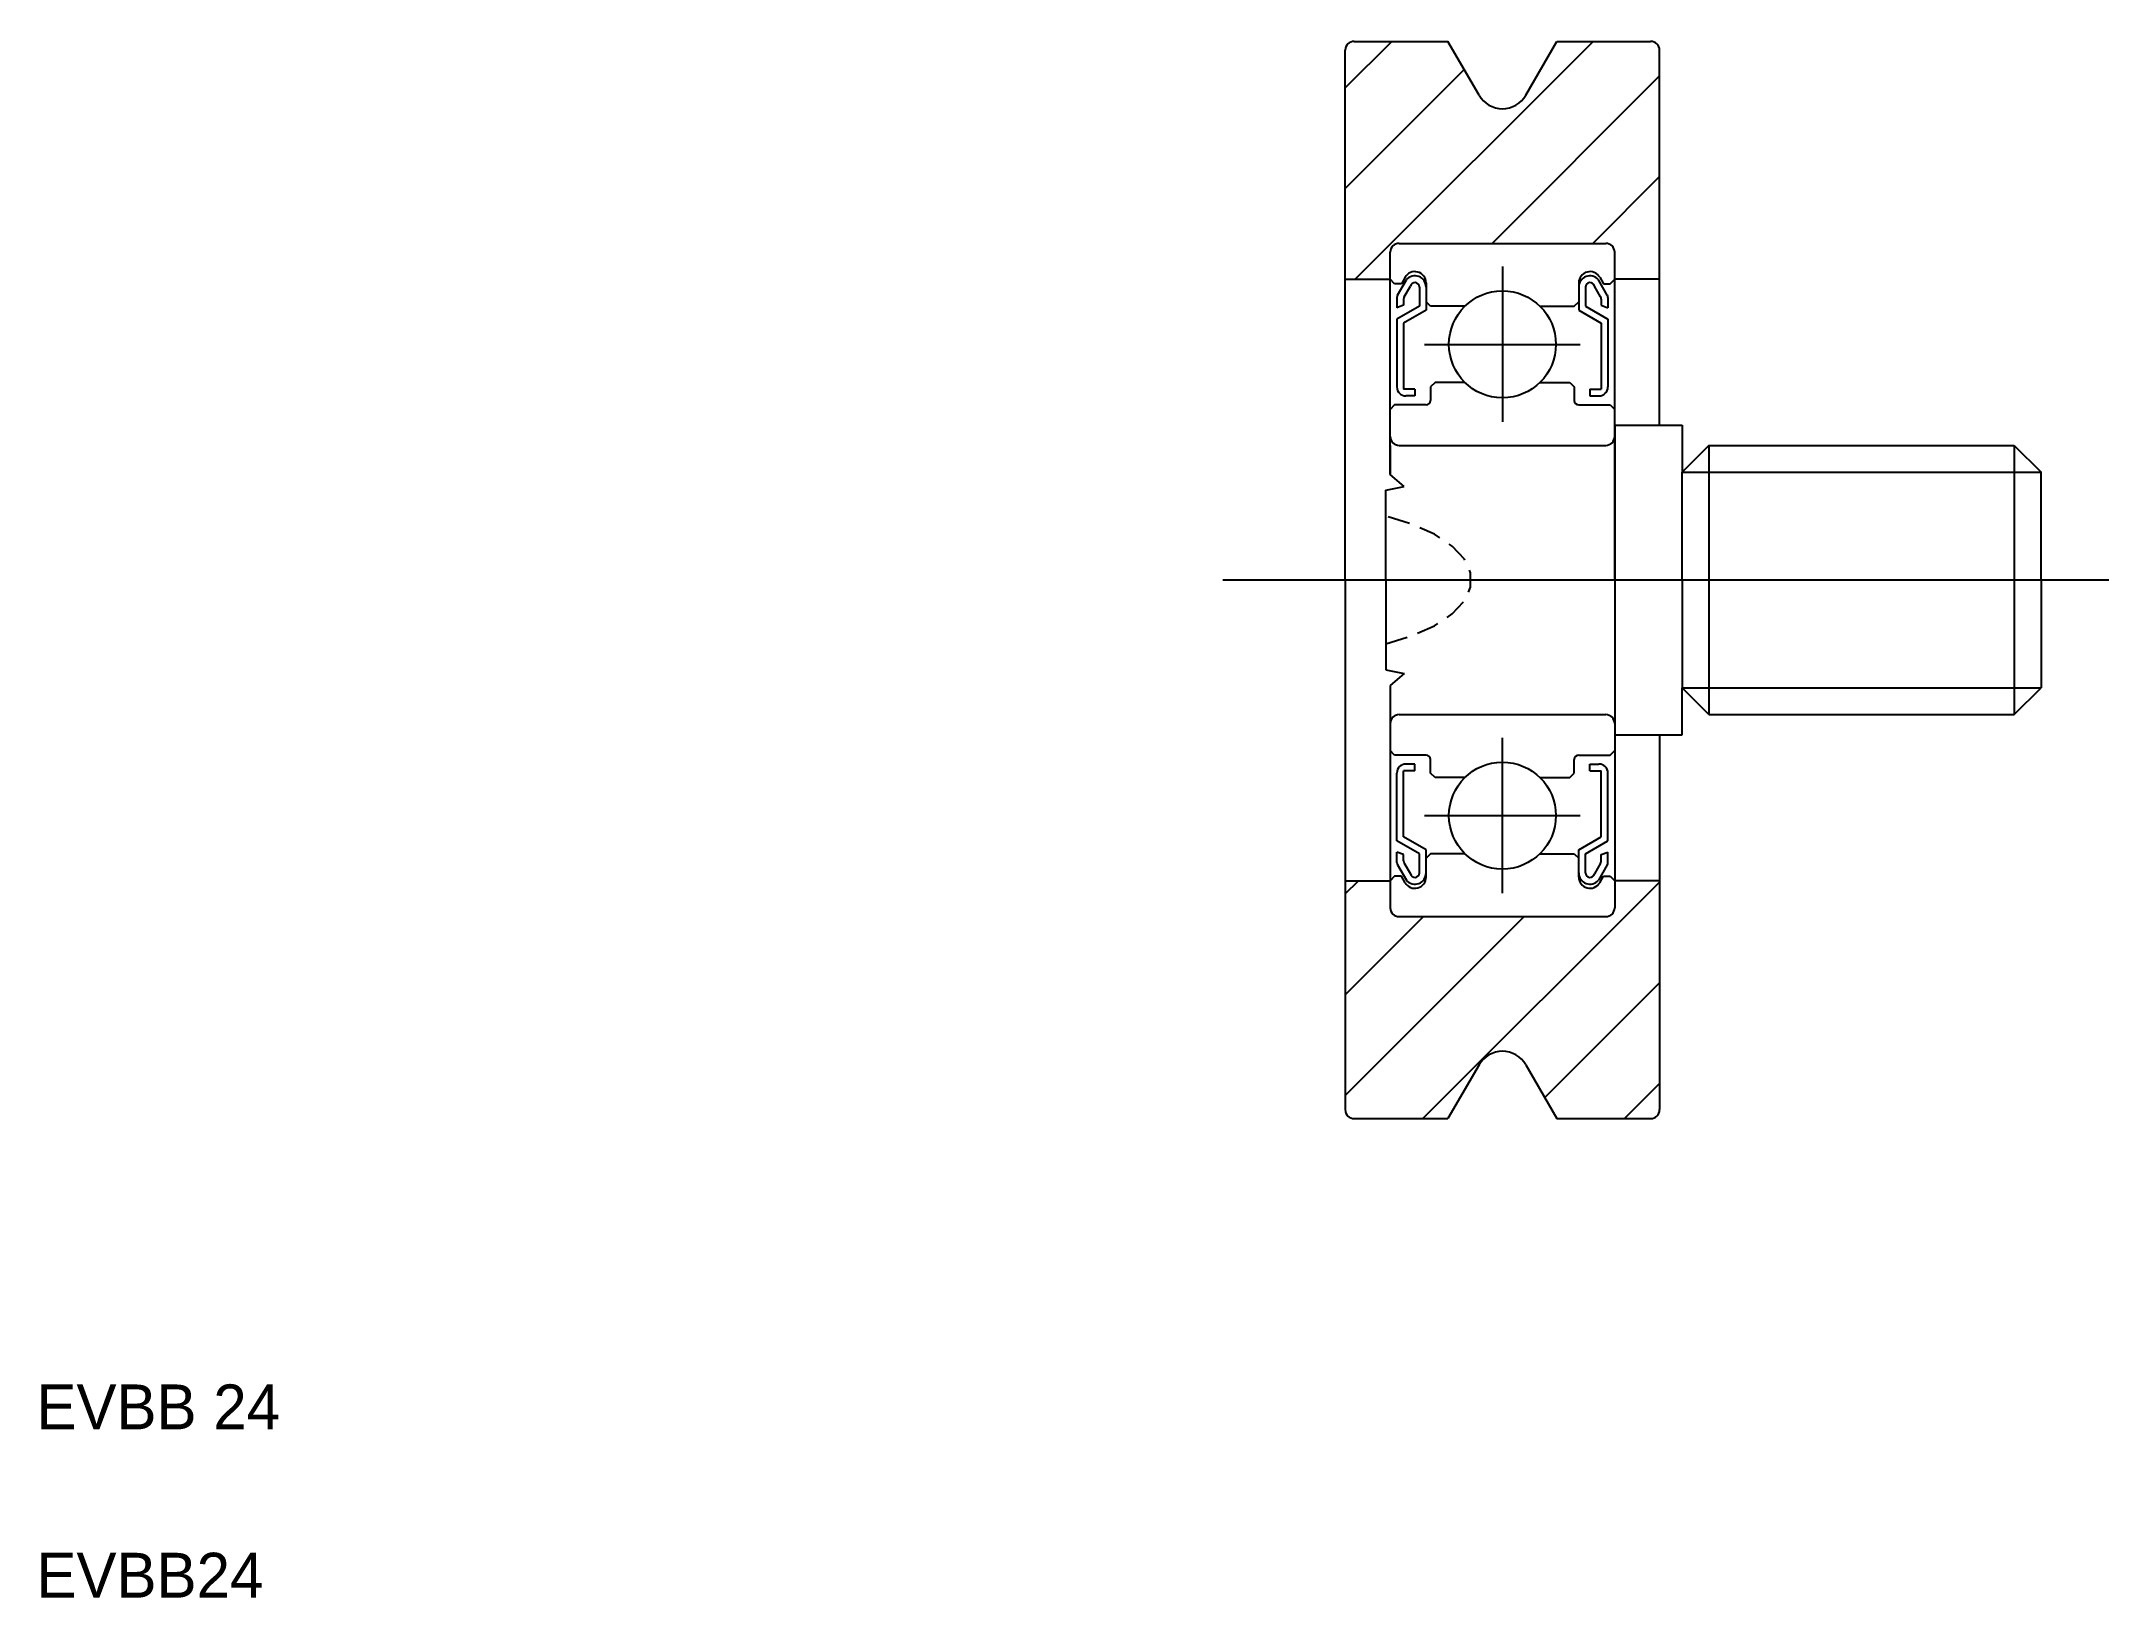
# Model space of a CAD drawing. Extents: x 2.6 to 48.6, y 2.5 to 37.2.
import ezdxf

# ---------------------------------------------------------------- set-up
doc = ezdxf.new("R2010")
doc.units = 0
doc.linetypes.add('CENTER', pattern=[50.8, 31.75, -6.35, 6.35, -6.35])
doc.linetypes.add('DASHED', pattern=[0.75, 0.5, -0.25])
doc.layers.get('0').update_dxf_attribs({"linetype": 'CONTINUOUS'})
doc.layers.add('CENTER', color=1, linetype='CENTER')

msp = doc.modelspace()

# ---------------------------------------------------------------- linework, layer by layer
at = {"color": 3, "linetype": 'CONTINUOUS'}
for p, q in [((31.648, 36.138), (32.682, 37.172)), ((31.872, 31.872), (37.172, 37.172)), ((31.648, 33.893), (34.299, 36.544)), ((34.918, 32.672), (38.648, 36.403)), ((37.163, 32.672), (38.648, 34.158)), ((39.148, 27.572), (47.148, 27.572)), ((39.148, 22.772), (47.148, 22.772)), ((31.648, 18.177), (31.943, 18.472)), ((33.378, 13.172), (38.648, 18.442)), ((31.648, 13.687), (35.633, 17.672)), ((31.648, 15.932), (33.388, 17.672)), ((36.09, 13.64), (38.648, 16.197)), ((37.868, 13.172), (38.648, 13.952))]:
    msp.add_line(p, q, dxfattribs=at)
at = {"color": 7, "linetype": 'CONTINUOUS'}
for p, q in [((31.648, 25.172), (31.648, 36.972)), ((31.848, 37.172), (33.935, 37.172)), ((34.628, 35.972), (33.935, 37.172)), ((35.667, 35.972), (36.36, 37.172)), ((36.36, 37.172), (38.448, 37.172)), ((38.648, 28.622), (38.648, 36.972)), ((32.648, 27.521), (32.648, 32.472)), ((32.848, 32.672), (37.448, 32.672)), ((37.648, 25.172), (37.648, 32.472)), ((31.648, 31.872), (32.648, 31.872)), ((32.748, 31.772), (32.648, 31.872)), ((32.898, 31.772), (32.748, 31.772)), ((32.811, 31.519), (33.009, 31.861)), ((32.981, 31.917), (32.898, 31.772)), ((33.448, 31.792), (33.448, 31.372)), ((36.848, 31.792), (36.848, 31.372)), ((37.484, 31.519), (37.287, 31.861)), ((37.314, 31.917), (37.398, 31.772)), ((37.398, 31.772), (37.548, 31.772)), ((37.548, 31.772), (37.648, 31.872)), ((38.648, 31.872), (37.648, 31.872)), ((32.798, 31.469), (32.798, 31.236)), ((32.948, 31.429), (32.948, 31.291)), ((32.961, 31.479), (33.1, 31.72)), ((33.298, 31.697), (33.298, 31.272)), ((33.448, 31.697), (33.448, 31.186)), ((33.548, 31.272), (33.448, 31.372)), ((36.748, 31.272), (36.848, 31.372)), ((36.848, 31.697), (36.848, 31.186)), ((36.998, 31.697), (36.998, 31.272)), ((37.334, 31.479), (37.195, 31.72)), ((37.348, 31.429), (37.348, 31.291)), ((37.498, 31.469), (37.498, 31.236)), ((32.948, 31.291), (32.798, 31.236)), ((33.298, 31.272), (32.798, 30.984)), ((32.798, 30.984), (32.798, 29.472)), ((33.448, 31.186), (32.948, 30.897)), ((32.948, 30.897), (32.948, 29.422)), ((34.314, 31.272), (33.548, 31.272)), ((35.982, 31.272), (36.748, 31.272)), ((36.848, 31.186), (37.348, 30.897)), ((36.998, 31.272), (37.498, 30.984)), ((37.348, 31.291), (37.498, 31.236)), ((37.348, 30.897), (37.348, 29.422)), ((37.498, 30.984), (37.498, 29.472)), ((33.648, 29.572), (33.548, 29.472)), ((33.548, 29.472), (33.548, 29.172)), ((34.314, 29.572), (33.648, 29.572)), ((35.982, 29.572), (36.648, 29.572)), ((36.648, 29.572), (36.748, 29.472)), ((36.748, 29.472), (36.748, 29.172)), ((32.748, 29.072), (32.648, 28.972)), ((33.448, 29.072), (32.748, 29.072)), ((33.198, 29.422), (32.948, 29.422)), ((33.198, 29.272), (32.998, 29.272)), ((33.198, 29.422), (33.198, 29.272)), ((36.848, 29.072), (37.548, 29.072)), ((37.098, 29.422), (37.098, 29.272)), ((37.098, 29.422), (37.348, 29.422)), ((37.098, 29.272), (37.298, 29.272)), ((37.548, 29.072), (37.648, 28.972)), ((37.648, 28.622), (39.148, 28.622)), ((37.648, 28.622), (37.648, 21.722)), ((39.148, 28.622), (39.148, 27.572)), ((32.648, 28.172), (32.648, 27.521)), ((32.848, 28.172), (37.448, 28.172)), ((39.748, 28.172), (39.148, 27.572)), ((39.748, 28.172), (39.748, 22.172)), ((39.748, 28.172), (46.548, 28.172)), ((46.548, 28.172), (46.548, 22.172)), ((46.548, 28.172), (47.148, 27.572)), ((32.548, 27.172), (32.96, 27.253)), ((32.548, 25.172), (32.548, 27.172)), ((32.96, 27.253), (32.648, 27.521)), ((39.148, 25.172), (39.148, 27.572)), ((47.148, 25.172), (47.148, 27.572)), ((31.648, 25.172), (31.648, 13.372)), ((32.548, 25.172), (32.548, 23.172)), ((37.648, 25.172), (37.648, 17.872)), ((39.148, 25.172), (39.148, 22.772)), ((47.148, 25.172), (47.148, 22.772)), ((32.548, 23.172), (32.96, 23.092)), ((32.96, 23.092), (32.648, 22.824)), ((32.648, 22.824), (32.648, 17.872)), ((32.648, 22.824), (32.648, 22.172)), ((39.148, 21.722), (39.148, 22.772)), ((39.748, 22.172), (39.148, 22.772)), ((46.548, 22.172), (47.148, 22.772)), ((32.848, 22.172), (37.448, 22.172)), ((39.748, 22.172), (46.548, 22.172)), ((39.748, 22.172), (46.548, 22.172)), ((37.648, 21.722), (39.148, 21.722)), ((38.648, 21.722), (38.648, 13.372)), ((32.748, 21.272), (32.648, 21.372)), ((33.448, 21.272), (32.748, 21.272)), ((36.848, 21.272), (37.548, 21.272)), ((37.548, 21.272), (37.648, 21.372)), ((32.798, 19.361), (32.798, 20.872)), ((33.198, 20.922), (32.948, 20.922)), ((32.948, 19.448), (32.948, 20.922)), ((33.198, 21.072), (32.998, 21.072)), ((33.198, 20.922), (33.198, 21.072)), ((33.548, 20.872), (33.548, 21.172)), ((33.648, 20.772), (33.548, 20.872)), ((34.314, 20.772), (33.648, 20.772)), ((35.982, 20.772), (36.648, 20.772)), ((36.648, 20.772), (36.748, 20.872)), ((36.748, 20.872), (36.748, 21.172)), ((37.098, 20.922), (37.098, 21.072)), ((37.098, 21.072), (37.298, 21.072)), ((37.098, 20.922), (37.348, 20.922)), ((37.348, 19.448), (37.348, 20.922)), ((37.498, 19.361), (37.498, 20.872)), ((33.298, 19.072), (32.798, 19.361)), ((33.448, 19.159), (32.948, 19.448)), ((36.848, 19.159), (37.348, 19.448)), ((36.998, 19.072), (37.498, 19.361)), ((32.798, 18.876), (32.798, 19.109)), ((32.948, 19.054), (32.798, 19.109)), ((32.948, 18.916), (32.948, 19.054)), ((33.298, 18.647), (33.298, 19.072)), ((33.448, 18.647), (33.448, 19.159)), ((33.548, 19.072), (33.448, 18.972)), ((33.448, 18.553), (33.448, 18.972)), ((34.314, 19.072), (33.548, 19.072)), ((35.982, 19.072), (36.748, 19.072)), ((36.748, 19.072), (36.848, 18.972)), ((36.848, 18.647), (36.848, 19.159)), ((36.848, 18.553), (36.848, 18.972)), ((36.998, 18.647), (36.998, 19.072)), ((37.348, 19.054), (37.498, 19.109)), ((37.348, 18.916), (37.348, 19.054)), ((37.498, 18.876), (37.498, 19.109)), ((31.648, 18.472), (32.648, 18.472)), ((32.748, 18.572), (32.648, 18.472)), ((32.898, 18.572), (32.748, 18.572)), ((32.811, 18.826), (33.009, 18.484)), ((32.981, 18.428), (32.898, 18.572)), ((32.961, 18.866), (33.1, 18.625)), ((37.334, 18.866), (37.195, 18.625)), ((37.484, 18.826), (37.287, 18.484)), ((37.314, 18.428), (37.398, 18.572)), ((37.398, 18.572), (37.548, 18.572)), ((37.548, 18.572), (37.648, 18.472)), ((38.648, 18.472), (37.648, 18.472)), ((32.848, 17.672), (37.448, 17.672)), ((34.628, 14.372), (33.935, 13.172)), ((35.667, 14.372), (36.36, 13.172)), ((31.848, 13.172), (33.935, 13.172)), ((36.36, 13.172), (38.448, 13.172))]:
    msp.add_line(p, q, dxfattribs=at)
at = {"color": 3, "linetype": 'DASHED', "flags": 128}
msp.add_lwpolyline([(32.548, 23.75), (33.138, 23.929), (33.638, 24.154), (34.031, 24.416), (34.301, 24.707), (34.438, 25.015), (34.438, 25.329), (34.301, 25.638), (34.031, 25.929), (33.638, 26.191), (33.138, 26.416), (32.548, 26.595)], dxfattribs=at)
at = {"color": 7, "linetype": 'CONTINUOUS'}
for centre in [(35.148, 30.422), (35.148, 19.922)]:
    msp.add_circle(centre, 1.191, dxfattribs=at)
for centre, radius, start, end in [((31.848, 36.972), 0.2, 90, 180), ((38.448, 36.972), 0.2, 360, 90), ((35.148, 36.272), 0.6, 210, 330), ((32.848, 32.472), 0.2, 90, 180), ((37.448, 32.472), 0.2, 0, 90), ((33.198, 31.792), 0.25, 359.9996, 150.0002), ((33.198, 31.697), 0.25, 0, 139.1944), ((33.198, 31.697), 0.1, 0, 167.1249), ((37.098, 31.792), 0.25, 29.9998, 180.0004), ((37.098, 31.697), 0.25, 40.8056, 180), ((37.098, 31.697), 0.1, 12.8751, 180), ((32.898, 31.469), 0.1, 150.0003, 180.0006), ((33.048, 31.429), 0.1, 150.0003, 180.0006), ((37.248, 31.429), 0.1, 359.9994, 29.9997), ((37.398, 31.469), 0.1, 359.9994, 29.9997), ((32.998, 29.472), 0.2, 180.0003, 270.0003), ((37.298, 29.472), 0.2, 269.9997, 359.9997), ((33.448, 29.172), 0.1, 270.0006, 0), ((36.848, 29.172), 0.1, 180, 269.9994), ((32.848, 28.372), 0.2, 180, 270), ((37.448, 28.372), 0.2, 270, 0), ((32.848, 21.972), 0.2, 90, 180), ((37.448, 21.972), 0.2, 0, 90), ((33.448, 21.172), 0.1, 0, 89.9994), ((36.848, 21.172), 0.1, 90.0006, 180), ((32.998, 20.872), 0.2, 89.9997, 179.9997), ((37.298, 20.872), 0.2, 0.0003, 90.0003), ((32.898, 18.876), 0.1, 179.9994, 209.9997), ((33.048, 18.916), 0.1, 179.9994, 209.9997), ((37.248, 18.916), 0.1, 330.0003, 0.0006), ((37.398, 18.876), 0.1, 330.0003, 0.0006), ((33.198, 18.553), 0.25, 209.9998, 0.0004), ((33.198, 18.647), 0.25, 220.8056, 0), ((33.198, 18.647), 0.1, 192.8751, 0), ((37.098, 18.647), 0.25, 180, 319.1944), ((37.098, 18.553), 0.25, 179.9996, 330.0002), ((37.098, 18.647), 0.1, 180, 347.1249), ((32.848, 17.872), 0.2, 180, 270), ((37.448, 17.872), 0.2, 270, 0), ((35.148, 14.072), 0.6, 30, 150), ((31.848, 13.372), 0.2, 180, 270), ((38.448, 13.372), 0.2, 270, 0)]:
    msp.add_arc(centre, radius, start, end, dxfattribs=at)
at = {"layer": 'CENTER', "color": 1, "linetype": 'CENTER'}
for p, q in [((35.148, 32.153), (35.148, 28.692)), ((33.415, 30.422), (36.88, 30.422)), ((28.925, 25.172), (48.649, 25.172)), ((35.148, 18.192), (35.148, 21.653)), ((33.415, 19.922), (36.88, 19.922))]:
    msp.add_line(p, q, dxfattribs=at)

# ---------------------------------------------------------------- texts
at = {"color": 7, "linetype": 'CONTINUOUS'}
for s, p in [('EVBB 24', (2.5, 6.25)), ('EVBB24', (2.5, 2.5))]:
    msp.add_text(s, height=1, dxfattribs=at).set_placement(p)

doc.saveas('drawing.dxf')
